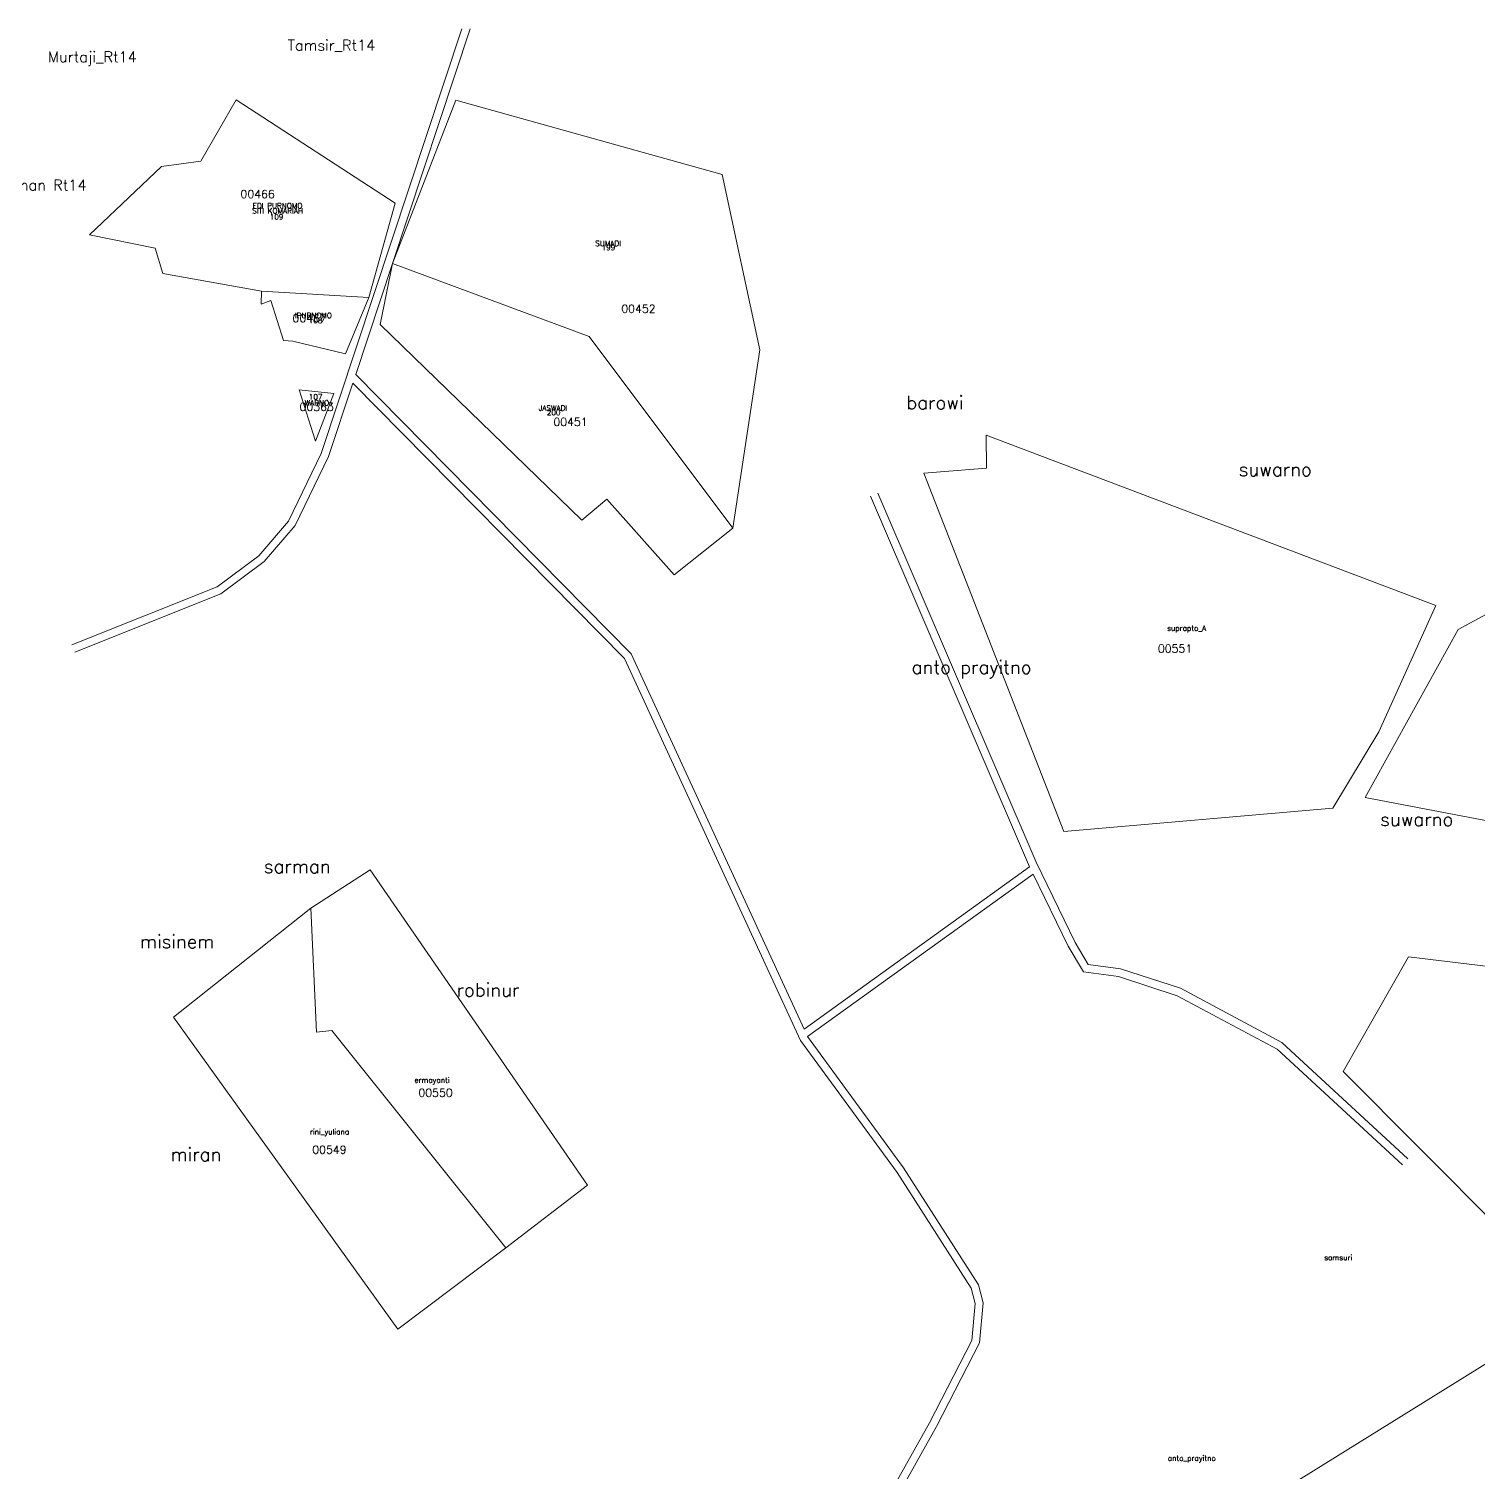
# Model space of a CAD drawing. Header units: inches. Extents: x 127149 to 132166, y 1065498 to 1071385.
# Drawn here: x 131002 to 131545, y 1067411 to 1067952 of the extents above; entities that cross this region are included whole.
import ezdxf
from ezdxf.enums import TextEntityAlignment as Align

# ---------------------------------------------------------------- set-up
doc = ezdxf.new("R2010")
doc.units = ezdxf.units.IN
doc.header["$MEASUREMENT"] = 0
for name, color, linetype in [('020100', 7, 'Continuous'), ('040100', 20, 'Continuous'), ('080201', 7, 'Continuous'), ('tn_lai', 7, 'Continuous')]:
    doc.layers.add(name, color=color, linetype=linetype)
doc.styles.add('romans', font='romans.shx')

msp = doc.modelspace()

# ---------------------------------------------------------------- linework, layer by layer
at = {"layer": '020100', "lineweight": 0}
for points in [[(131088.99, 1067853.37), (131129.21, 1067850.97), (131139.12, 1067886.33), (131079.43, 1067925.17), (131066.21, 1067902.09), (131051.45, 1067900.16), (131024.46, 1067874.55), (131049.07, 1067869.51), (131051.95, 1067860.06), (131088.99, 1067853.37)], [(131265.68, 1067764.59), (131275.84, 1067831.45), (131261.65, 1067897.17), (131161.81, 1067925.01), (131138.09, 1067863.78), (131211.78, 1067836.38), (131265.68, 1067764.59)], [(131138.09, 1067863.78), (131133.5, 1067840.9), (131209.08, 1067767.59), (131218.4, 1067775.45), (131243.72, 1067747.07), (131265.68, 1067764.59), (131211.78, 1067836.38), (131138.09, 1067863.78)], [(131088.99, 1067853.37), (131088.87, 1067848.53), (131092.5, 1067849.92), (131097.25, 1067834.94), (131100.71, 1067834.58), (131120.42, 1067829.9), (131129.21, 1067850.97), (131088.99, 1067853.37)], [(131116.13, 1067815.03), (131103.15, 1067816.38), (131109.26, 1067797.12), (131116.13, 1067815.03)], [(131490.69, 1067659.61), (131507.98, 1067688.19), (131529.31, 1067735.49), (131360.73, 1067799.44), (131360.81, 1067786.97), (131337.32, 1067785.15), (131389.76, 1067650.81), (131490.69, 1067659.61)], [(131735.51, 1067709.17), (131643.56, 1067783.87), (131537.72, 1067726.49), (131502.8, 1067663.49), (131678.81, 1067629.93), (131735.51, 1067709.17)], [(131107.44, 1067622.1), (131109.6, 1067575.53), (131115.37, 1067576.22), (131180.59, 1067494.75), (131211.24, 1067518.23), (131129.68, 1067636.47), (131107.44, 1067622.1)], [(131107.44, 1067622.1), (131055.94, 1067581.17), (131140.12, 1067464.15), (131180.59, 1067494.75), (131115.37, 1067576.22), (131109.6, 1067575.53), (131107.44, 1067622.1)], [(131582.37, 1067472.54), (131641.38, 1067423.91), (131707.25, 1067494.29), (131699.35, 1067512.09), (131650.66, 1067539.87), (131579.09, 1067596.52), (131519.05, 1067603.8), (131494.52, 1067560.87), (131582.37, 1067472.54)], [(131641.38, 1067423.91), (131582.37, 1067472.54), (131475.2, 1067405.98), (131447.84, 1067389.82), (131545.2, 1067309.6), (131661.76, 1067407.12), (131641.38, 1067423.91)]]:
    msp.add_lwpolyline(points, dxfattribs=at)
at = {"layer": '040100', "lineweight": 0}
for points in [[(131017.82, 1067720.84), (131072.29, 1067742.53), (131087.94, 1067754.18), (131099.09, 1067767.15), (131111.29, 1067792.49), (131164.08, 1067951.69)], [(131017.82, 1067720.84), (131072.29, 1067742.53), (131087.94, 1067754.18), (131099.09, 1067767.15), (131111.29, 1067792.49), (131164.08, 1067951.69)], [(131124.28, 1067822.12), (131138.09, 1067863.78), (131167.24, 1067951.69)], [(131124.28, 1067822.12), (131138.09, 1067863.78), (131167.24, 1067951.69)], [(131292.41, 1067576.74), (131227.57, 1067717.44), (131124.28, 1067822.12)], [(131292.41, 1067576.74), (131227.57, 1067717.44), (131124.28, 1067822.12)], [(131018.93, 1067718.05), (131073.76, 1067739.89), (131090, 1067751.97), (131101.63, 1067765.49), (131114.08, 1067791.36), (131123.22, 1067818.92)], [(131018.93, 1067718.05), (131073.76, 1067739.89), (131090, 1067751.97), (131101.63, 1067765.49), (131114.08, 1067791.36), (131123.22, 1067818.92)], [(131291.09, 1067572.43), (131225.07, 1067715.71), (131123.22, 1067818.92)], [(131221.53, 1067266.93), (131283.76, 1067329.68), (131339.48, 1067429.14), (131355.31, 1067459.98), (131356.56, 1067473.81), (131355.06, 1067479.58), (131327.26, 1067523), (131291.09, 1067572.43), (131225.07, 1067715.71), (131123.22, 1067818.92)], [(131376.94, 1067637.56), (131317.35, 1067776.53)], [(131379.43, 1067639.36), (131320.11, 1067777.71)], [(131376.94, 1067637.56), (131292.41, 1067576.74)], [(131518.83, 1067528.08), (131471.61, 1067571.72), (131433.52, 1067592.02), (131411.03, 1067599.33), (131398.96, 1067600.94), (131394.04, 1067609.2), (131379.43, 1067639.36)], [(131516.79, 1067525.87), (131469.86, 1067569.25), (131432.34, 1067589.25), (131410.36, 1067596.39), (131397.13, 1067598.16), (131391.39, 1067607.77), (131378.29, 1067634.84), (131293.69, 1067573.96)], [(131223.48, 1067264.64), (131286.18, 1067327.86), (131342.12, 1067427.72), (131358.25, 1067459.13), (131359.59, 1067474.06), (131357.84, 1067480.79), (131329.73, 1067524.7), (131293.69, 1067573.96)]]:
    msp.add_lwpolyline(points, dxfattribs=at)

# ---------------------------------------------------------------- texts
at = {"lineweight": 0, "style": 'romans'}
for s, p in [('EDI PURNOMO', (131094.96, 1067884.44)), ('SITI KOMARIAH', (131094.99, 1067882.49)), ('109', (131094.63, 1067880.25)), ('109', (131094.63, 1067880.25)), ('SUMADI', (131218.93, 1067870.31)), ('199', (131219.05, 1067868.73)), ('IPURNOMO', (131108.42, 1067843.29)), ('108', (131109.24, 1067841.37)), ('107', (131109.28, 1067812.75)), ('WARNO', (131109.72, 1067810.47)), ('JASWADI', (131198.25, 1067808.56)), ('200', (131198.51, 1067806.87)), ('suprapto_A', (131435.87, 1067726.03)), ('ermayanti', (131152.93, 1067556.61)), ('rini_yuliana', (131114.5, 1067537.25)), ('samsuri', (131492.7, 1067490.05)), ('anto_prayitno', (131437.8, 1067414.85))]:
    msp.add_text(s, height=2, dxfattribs=at).set_placement(p, align=Align.CENTER)
at = {"layer": '080201', "lineweight": 0, "style": 'romans'}
for s, p in [('00466', (131087.52, 1067888.3)), ('00452', (131230.31, 1067845.3)), ('00467', (131107.02, 1067841.71)), ('00363', (131109.65, 1067808.5)), ('00451', (131204.83, 1067802.86)), ('00551', (131431.51, 1067717.9)), ('00550', (131154.24, 1067551.33)), ('00549', (131114.44, 1067530))]:
    msp.add_text(s, height=3, dxfattribs=at).set_placement(p, align=Align.CENTER)
at = {"layer": 'tn_lai', "lineweight": 0, "style": 'romans'}
for s, height, p in [('Tamsir_Rt14', 4, (131115.22, 1067943.58)), ('Murtaji_Rt14', 4, (131025.59, 1067939.22)), ('Sukarman Rt14', 4, (131002.37, 1067891.18)), ('barowi', 5, (131341.46, 1067809.11)), ('suwarno', 5, (131469.09, 1067784.06)), ('anto prayitno', 5, (131355.22, 1067709.89)), ('suwarno', 5, (131522.16, 1067652.87)), ('sarman', 5, (131102.34, 1067635.17)), ('misinem', 5, (131057.31, 1067607.03)), ('robinur', 5, (131173.89, 1067588.9)), ('miran', 5, (131064.37, 1067527.21))]:
    msp.add_text(s, height=height, dxfattribs=at).set_placement(p, align=Align.CENTER)

doc.saveas('drawing.dxf')
